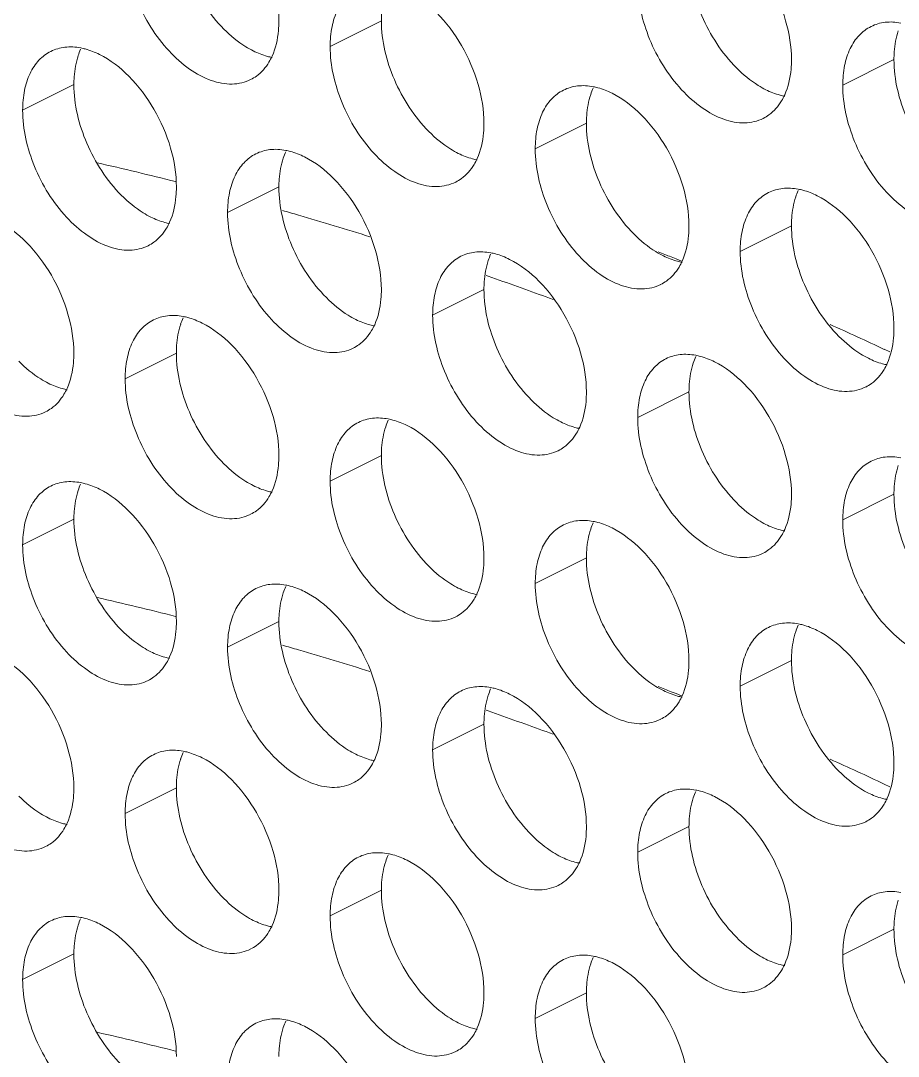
# Model space of a CAD drawing. Header units: millimetres. Extents: x 0 to 2524, y 0 to 1785.
# Drawn here: x 1859.44 to 1869.12, y 850.55 to 861.98 of the extents above; entities that cross this region are included whole.
import ezdxf

# ---------------------------------------------------------------- set-up
doc = ezdxf.new("R2010")
doc.units = ezdxf.units.MM
doc.header["$LTSCALE"] = 0.1
doc.layers.add('标注', color=251, linetype='Continuous', lineweight=9)

msp = doc.modelspace()

# ---------------------------------------------------------------- linework, layer by layer
at = {"layer": '标注'}
for p, q in [((1863.419, 861.981), (1862.854, 861.698)), ((1869.076, 861.553), (1868.511, 861.27)), ((1860.025, 861.278), (1859.46, 860.995)), ((1865.682, 860.85), (1865.117, 860.567)), ((1862.288, 860.147), (1861.722, 859.864)), ((1867.945, 859.718), (1867.379, 859.435)), ((1866.618, 859.374), (1866.672, 859.353)), ((1866.672, 859.353), (1866.731, 859.329)), ((1864.599, 859.162), (1864.577, 859.169)), ((1864.678, 859.134), (1864.599, 859.162)), ((1864.551, 859.015), (1863.985, 858.732)), ((1861.157, 858.312), (1860.591, 858.029)), ((1868.969, 858.354), (1869.03, 858.325)), ((1866.814, 857.884), (1866.248, 857.601)), ((1863.419, 857.181), (1862.854, 856.898)), ((1869.076, 856.753), (1868.511, 856.47)), ((1860.025, 856.478), (1859.46, 856.195)), ((1865.682, 856.05), (1865.117, 855.767)), ((1862.288, 855.347), (1861.722, 855.064)), ((1867.945, 854.918), (1867.379, 854.635)), ((1866.618, 854.574), (1866.672, 854.553)), ((1866.672, 854.553), (1866.731, 854.529)), ((1864.599, 854.362), (1864.577, 854.369)), ((1864.678, 854.334), (1864.599, 854.362)), ((1864.551, 854.215), (1863.985, 853.932)), ((1861.157, 853.512), (1860.591, 853.229)), ((1868.969, 853.554), (1869.03, 853.525)), ((1866.814, 853.084), (1866.248, 852.801)), ((1863.419, 852.381), (1862.854, 852.098)), ((1869.076, 851.953), (1868.511, 851.67)), ((1860.025, 851.678), (1859.46, 851.395)), ((1865.682, 851.25), (1865.117, 850.967))]:
    msp.add_line(p, q, dxfattribs=at)
for centre, radius, start, end in [((1860.77, 861.367), 0.734, 155.8796, 161.7803), ((1861.774, 861.738), 0.453, 296.5256, 305.9034), ((1866.427, 860.939), 0.734, 155.8796, 161.7803), ((1867.431, 861.309), 0.453, 296.5256, 305.9034), ((1863.033, 860.236), 0.734, 155.8796, 161.7803), ((1851.95, 823.856), 37.495, 75.7992, 77.1627), ((1864.037, 860.606), 0.453, 296.5256, 305.9034), ((1868.689, 859.807), 0.734, 155.8796, 161.7803), ((1851.393, 821.77), 39.654, 73.727, 73.9941), ((1851.179, 821.044), 40.411, 72.5573, 73.7232), ((1860.642, 859.903), 0.453, 296.5256, 305.9034), ((1865.295, 859.104), 0.734, 155.8796, 161.7803), ((1850.978, 820.236), 42.147, 68.2177, 68.4277), ((1850.332, 818.491), 43.1, 70.0992, 70.5572), ((1866.299, 859.475), 0.453, 296.5256, 305.9034), ((1850.171, 818.048), 43.572, 69.6619, 70.0992), ((1861.901, 858.401), 0.734, 155.8796, 161.7803), ((1849.654, 817.147), 45.509, 64.8858, 65.7125), ((1862.905, 858.772), 0.453, 296.5256, 305.9034), ((1867.558, 857.973), 0.734, 155.8796, 161.7803), ((1868.562, 858.343), 0.453, 296.5256, 305.9034), ((1859.511, 858.069), 0.453, 296.5256, 305.9034), ((1864.164, 857.27), 0.734, 155.8796, 161.7803), ((1865.168, 857.64), 0.453, 296.5256, 305.9034), ((1860.77, 856.567), 0.734, 155.8796, 161.7803), ((1861.774, 856.938), 0.453, 296.5256, 305.9034), ((1866.427, 856.139), 0.734, 155.8796, 161.7803), ((1867.431, 856.509), 0.453, 296.5256, 305.9034), ((1863.033, 855.436), 0.734, 155.8796, 161.7803), ((1851.95, 819.056), 37.495, 75.7992, 77.1627), ((1864.037, 855.806), 0.453, 296.5256, 305.9034), ((1868.689, 855.007), 0.734, 155.8796, 161.7803), ((1851.393, 816.97), 39.654, 73.727, 73.9941), ((1851.179, 816.244), 40.411, 72.5573, 73.7232), ((1860.642, 855.103), 0.453, 296.5256, 305.9034), ((1865.295, 854.304), 0.734, 155.8796, 161.7803), ((1850.978, 815.436), 42.147, 68.2177, 68.4277), ((1850.332, 813.691), 43.1, 70.0992, 70.5572), ((1866.299, 854.675), 0.453, 296.5256, 305.9034), ((1850.171, 813.248), 43.572, 69.6619, 70.0992), ((1861.901, 853.601), 0.734, 155.8796, 161.7803), ((1849.654, 812.347), 45.509, 64.8858, 65.7125), ((1862.905, 853.972), 0.453, 296.5256, 305.9034), ((1867.558, 853.173), 0.734, 155.8796, 161.7803), ((1868.562, 853.543), 0.453, 296.5256, 305.9034), ((1859.511, 853.269), 0.453, 296.5256, 305.9034), ((1864.164, 852.47), 0.734, 155.8796, 161.7803), ((1865.168, 852.84), 0.453, 296.5256, 305.9034), ((1860.77, 851.767), 0.734, 155.8796, 161.7803), ((1861.774, 852.138), 0.453, 296.5256, 305.9034), ((1866.427, 851.339), 0.734, 155.8796, 161.7803), ((1867.431, 851.709), 0.453, 296.5256, 305.9034), ((1863.033, 850.636), 0.734, 155.8796, 161.7803), ((1851.95, 814.256), 37.495, 75.7992, 77.1627), ((1864.037, 851.006), 0.453, 296.5256, 305.9034)]:
    msp.add_arc(centre, radius, start, end, dxfattribs=at)
for points, knots in [([(1861.44, 863.444), (1861.56, 863.384), (1861.791, 863.204), (1862.057, 862.846), (1862.238, 862.427), (1862.288, 862.126), (1862.288, 861.981)], [0, 0, 0, 0, 0.229676, 0.488215, 0.753207, 1, 1, 1, 1]), ([(1861.681, 861.89), (1861.519, 862.053), (1861.268, 862.44), (1861.157, 862.891), (1861.157, 863.112)], [0, 0, 0, 0, 0.508684, 1, 1, 1, 1]), ([(1867.096, 863.016), (1867.217, 862.956), (1867.448, 862.775), (1867.714, 862.417), (1867.895, 861.999), (1867.945, 861.697), (1867.945, 861.553)], [0, 0, 0, 0, 0.229676, 0.488215, 0.753207, 1, 1, 1, 1]), ([(1861.976, 861.332), (1861.914, 861.301), (1861.764, 861.267), (1861.526, 861.315), (1861.287, 861.445), (1860.98, 861.723), (1860.694, 862.185), (1860.591, 862.618), (1860.591, 862.829)], [0, 0, 0, 0, 0.090718, 0.191742, 0.308104, 0.439279, 0.725532, 1, 1, 1, 1]), ([(1867.337, 861.462), (1867.176, 861.625), (1866.925, 862.012), (1866.814, 862.462), (1866.814, 862.684)], [0, 0, 0, 0, 0.508684, 1, 1, 1, 1]), ([(1867.633, 860.904), (1867.57, 860.872), (1867.421, 860.838), (1867.183, 860.886), (1866.944, 861.017), (1866.637, 861.294), (1866.351, 861.757), (1866.248, 862.189), (1866.248, 862.401)], [0, 0, 0, 0, 0.090718, 0.191742, 0.308104, 0.439279, 0.725532, 1, 1, 1, 1]), ([(1862.854, 861.698), (1862.854, 861.771), (1862.866, 861.91), (1862.925, 862.1), (1863.024, 862.252), (1863.117, 862.323), (1863.166, 862.347)], [0, 0, 0, 0, 0.289235, 0.54966, 0.782932, 1, 1, 1, 1]), ([(1863.419, 861.981), (1863.419, 862.009), (1863.423, 862.117), (1863.442, 862.224), (1863.467, 862.299)], [0, 0, 0, 0, 0.264225, 1, 1, 1, 1]), ([(1863.702, 862.313), (1863.823, 862.253), (1864.054, 862.072), (1864.32, 861.714), (1864.501, 861.296), (1864.551, 860.995), (1864.551, 860.85)], [0, 0, 0, 0, 0.229676, 0.488215, 0.753207, 1, 1, 1, 1]), ([(1862.288, 861.981), (1862.288, 861.945), (1862.282, 861.813), (1862.253, 861.68), (1862.214, 861.592)], [0, 0, 0, 0, 0.268874, 1, 1, 1, 1]), ([(1863.943, 860.759), (1863.782, 860.922), (1863.531, 861.309), (1863.419, 861.759), (1863.419, 861.981)], [0, 0, 0, 0, 0.508684, 1, 1, 1, 1]), ([(1868.511, 861.27), (1868.511, 861.343), (1868.523, 861.481), (1868.582, 861.672), (1868.681, 861.824), (1868.774, 861.894), (1868.823, 861.919)], [0, 0, 0, 0, 0.289235, 0.54966, 0.782932, 1, 1, 1, 1]), ([(1868.823, 861.919), (1868.871, 861.943), (1868.981, 861.975), (1869.095, 861.968), (1869.151, 861.957)], [0, 0, 0, 0, 0.482538, 1, 1, 1, 1]), ([(1862.005, 861.649), (1861.977, 861.663), (1861.859, 861.73), (1861.753, 861.817), (1861.681, 861.89)], [0, 0, 0, 0, 0.235002, 1, 1, 1, 1]), ([(1869.076, 861.553), (1869.076, 861.581), (1869.08, 861.688), (1869.099, 861.796), (1869.124, 861.871)], [0, 0, 0, 0, 0.264225, 1, 1, 1, 1]), ([(1859.772, 861.644), (1859.82, 861.668), (1859.93, 861.7), (1860.044, 861.693), (1860.101, 861.682)], [0, 0, 0, 0, 0.482538, 1, 1, 1, 1]), ([(1864.239, 860.201), (1864.176, 860.169), (1864.026, 860.135), (1863.789, 860.183), (1863.55, 860.314), (1863.242, 860.591), (1862.956, 861.054), (1862.854, 861.486), (1862.854, 861.698)], [0, 0, 0, 0, 0.090718, 0.191742, 0.308104, 0.439279, 0.725532, 1, 1, 1, 1]), ([(1859.46, 860.995), (1859.46, 861.068), (1859.472, 861.207), (1859.531, 861.397), (1859.63, 861.549), (1859.723, 861.62), (1859.772, 861.644)], [0, 0, 0, 0, 0.289235, 0.54966, 0.782932, 1, 1, 1, 1]), ([(1860.025, 861.278), (1860.025, 861.306), (1860.029, 861.414), (1860.048, 861.521), (1860.073, 861.596)], [0, 0, 0, 0, 0.264225, 1, 1, 1, 1]), ([(1860.101, 861.682), (1860.118, 861.679), (1860.189, 861.662), (1860.258, 861.635), (1860.308, 861.61)], [0, 0, 0, 0, 0.238696, 1, 1, 1, 1]), ([(1860.308, 861.61), (1860.429, 861.55), (1860.659, 861.369), (1860.926, 861.011), (1861.107, 860.593), (1861.157, 860.292), (1861.157, 860.147)], [0, 0, 0, 0, 0.229676, 0.488215, 0.753207, 1, 1, 1, 1]), ([(1862.213, 861.577), (1862.196, 861.58), (1862.124, 861.597), (1862.055, 861.624), (1862.005, 861.649)], [0, 0, 0, 0, 0.238696, 1, 1, 1, 1]), ([(1862.214, 861.592), (1862.203, 861.569), (1862.16, 861.485), (1862.096, 861.411), (1862.04, 861.37)], [0, 0, 0, 0, 0.265525, 1, 1, 1, 1]), ([(1867.662, 861.22), (1867.634, 861.235), (1867.516, 861.301), (1867.41, 861.388), (1867.337, 861.462)], [0, 0, 0, 0, 0.235002, 1, 1, 1, 1]), ([(1867.945, 861.553), (1867.945, 861.517), (1867.939, 861.385), (1867.91, 861.252), (1867.87, 861.164)], [0, 0, 0, 0, 0.268874, 1, 1, 1, 1]), ([(1869.6, 860.33), (1869.439, 860.493), (1869.188, 860.88), (1869.076, 861.331), (1869.076, 861.553)], [0, 0, 0, 0, 0.508684, 1, 1, 1, 1]), ([(1860.549, 860.056), (1860.388, 860.219), (1860.137, 860.606), (1860.025, 861.056), (1860.025, 861.278)], [0, 0, 0, 0, 0.508684, 1, 1, 1, 1]), ([(1865.428, 861.216), (1865.477, 861.24), (1865.587, 861.272), (1865.701, 861.265), (1865.757, 861.254)], [0, 0, 0, 0, 0.482538, 1, 1, 1, 1]), ([(1865.757, 861.254), (1865.775, 861.251), (1865.846, 861.234), (1865.915, 861.207), (1865.965, 861.182)], [0, 0, 0, 0, 0.238696, 1, 1, 1, 1]), ([(1869.896, 859.772), (1869.833, 859.741), (1869.683, 859.707), (1869.445, 859.755), (1869.207, 859.885), (1868.899, 860.163), (1868.613, 860.626), (1868.511, 861.058), (1868.511, 861.27)], [0, 0, 0, 0, 0.090718, 0.191742, 0.308104, 0.439279, 0.725532, 1, 1, 1, 1]), ([(1865.117, 860.567), (1865.117, 860.64), (1865.129, 860.779), (1865.188, 860.969), (1865.287, 861.121), (1865.38, 861.191), (1865.428, 861.216)], [0, 0, 0, 0, 0.289235, 0.54966, 0.782932, 1, 1, 1, 1]), ([(1865.682, 860.85), (1865.682, 860.878), (1865.686, 860.985), (1865.705, 861.093), (1865.73, 861.168)], [0, 0, 0, 0, 0.264225, 1, 1, 1, 1]), ([(1865.965, 861.182), (1866.086, 861.121), (1866.316, 860.941), (1866.582, 860.583), (1866.764, 860.164), (1866.814, 859.863), (1866.814, 859.718)], [0, 0, 0, 0, 0.229676, 0.488215, 0.753207, 1, 1, 1, 1]), ([(1867.87, 861.148), (1867.853, 861.152), (1867.781, 861.168), (1867.712, 861.195), (1867.662, 861.22)], [0, 0, 0, 0, 0.238696, 1, 1, 1, 1]), ([(1867.87, 861.164), (1867.86, 861.141), (1867.817, 861.057), (1867.753, 860.983), (1867.696, 860.942)], [0, 0, 0, 0, 0.265525, 1, 1, 1, 1]), ([(1860.845, 859.498), (1860.782, 859.466), (1860.632, 859.432), (1860.395, 859.48), (1860.156, 859.611), (1859.848, 859.888), (1859.562, 860.351), (1859.46, 860.784), (1859.46, 860.995)], [0, 0, 0, 0, 0.090718, 0.191742, 0.308104, 0.439279, 0.725532, 1, 1, 1, 1]), ([(1864.551, 860.85), (1864.551, 860.814), (1864.545, 860.682), (1864.516, 860.549), (1864.476, 860.461)], [0, 0, 0, 0, 0.268874, 1, 1, 1, 1]), ([(1866.206, 859.628), (1866.044, 859.79), (1865.793, 860.177), (1865.682, 860.628), (1865.682, 860.85)], [0, 0, 0, 0, 0.508684, 1, 1, 1, 1]), ([(1864.268, 860.517), (1864.24, 860.532), (1864.122, 860.598), (1864.016, 860.686), (1863.943, 860.759)], [0, 0, 0, 0, 0.235002, 1, 1, 1, 1]), ([(1862.034, 860.513), (1862.083, 860.537), (1862.193, 860.569), (1862.306, 860.562), (1862.363, 860.551)], [0, 0, 0, 0, 0.482538, 1, 1, 1, 1]), ([(1862.363, 860.551), (1862.38, 860.548), (1862.452, 860.531), (1862.521, 860.504), (1862.571, 860.479)], [0, 0, 0, 0, 0.238696, 1, 1, 1, 1]), ([(1866.502, 859.069), (1866.439, 859.038), (1866.289, 859.004), (1866.051, 859.052), (1865.813, 859.182), (1865.505, 859.46), (1865.219, 859.923), (1865.117, 860.355), (1865.117, 860.567)], [0, 0, 0, 0, 0.090718, 0.191742, 0.308104, 0.439279, 0.725532, 1, 1, 1, 1]), ([(1861.722, 859.864), (1861.722, 859.937), (1861.734, 860.076), (1861.793, 860.266), (1861.893, 860.418), (1861.985, 860.488), (1862.034, 860.513)], [0, 0, 0, 0, 0.289235, 0.54966, 0.782932, 1, 1, 1, 1]), ([(1862.288, 860.147), (1862.288, 860.175), (1862.292, 860.283), (1862.311, 860.39), (1862.335, 860.465)], [0, 0, 0, 0, 0.264225, 1, 1, 1, 1]), ([(1862.571, 860.479), (1862.692, 860.418), (1862.922, 860.238), (1863.188, 859.88), (1863.369, 859.461), (1863.419, 859.16), (1863.419, 859.015)], [0, 0, 0, 0, 0.229676, 0.488215, 0.753207, 1, 1, 1, 1]), ([(1864.476, 860.445), (1864.459, 860.449), (1864.387, 860.465), (1864.318, 860.492), (1864.268, 860.517)], [0, 0, 0, 0, 0.238696, 1, 1, 1, 1]), ([(1864.476, 860.461), (1864.466, 860.438), (1864.423, 860.354), (1864.359, 860.28), (1864.302, 860.239)], [0, 0, 0, 0, 0.265525, 1, 1, 1, 1]), ([(1861.157, 860.147), (1861.157, 860.111), (1861.151, 859.979), (1861.122, 859.846), (1861.082, 859.758)], [0, 0, 0, 0, 0.268874, 1, 1, 1, 1]), ([(1862.812, 858.925), (1862.65, 859.087), (1862.399, 859.475), (1862.288, 859.925), (1862.288, 860.147)], [0, 0, 0, 0, 0.508684, 1, 1, 1, 1]), ([(1867.691, 860.084), (1867.74, 860.108), (1867.85, 860.14), (1867.963, 860.133), (1868.02, 860.123)], [0, 0, 0, 0, 0.482538, 1, 1, 1, 1]), ([(1868.02, 860.123), (1868.037, 860.119), (1868.109, 860.103), (1868.178, 860.075), (1868.228, 860.05)], [0, 0, 0, 0, 0.238696, 1, 1, 1, 1]), ([(1860.874, 859.815), (1860.845, 859.829), (1860.728, 859.895), (1860.622, 859.983), (1860.549, 860.056)], [0, 0, 0, 0, 0.235002, 1, 1, 1, 1]), ([(1867.379, 859.435), (1867.379, 859.508), (1867.391, 859.647), (1867.45, 859.837), (1867.55, 859.99), (1867.642, 860.06), (1867.691, 860.084)], [0, 0, 0, 0, 0.289235, 0.54966, 0.782932, 1, 1, 1, 1]), ([(1867.945, 859.718), (1867.945, 859.747), (1867.949, 859.854), (1867.967, 859.961), (1867.992, 860.037)], [0, 0, 0, 0, 0.264225, 1, 1, 1, 1]), ([(1868.228, 860.05), (1868.348, 859.99), (1868.579, 859.81), (1868.845, 859.452), (1869.026, 859.033), (1869.076, 858.732), (1869.076, 858.587)], [0, 0, 0, 0, 0.229676, 0.488215, 0.753207, 1, 1, 1, 1]), ([(1863.108, 858.366), (1863.045, 858.335), (1862.895, 858.301), (1862.657, 858.349), (1862.419, 858.479), (1862.111, 858.757), (1861.825, 859.22), (1861.722, 859.652), (1861.722, 859.864)], [0, 0, 0, 0, 0.090718, 0.191742, 0.308104, 0.439279, 0.725532, 1, 1, 1, 1]), ([(1859.177, 859.776), (1859.298, 859.715), (1859.528, 859.535), (1859.794, 859.177), (1859.975, 858.758), (1860.025, 858.457), (1860.025, 858.312)], [0, 0, 0, 0, 0.229676, 0.488215, 0.753207, 1, 1, 1, 1]), ([(1861.082, 859.742), (1861.064, 859.746), (1860.993, 859.762), (1860.924, 859.79), (1860.874, 859.815)], [0, 0, 0, 0, 0.238696, 1, 1, 1, 1]), ([(1861.082, 859.758), (1861.072, 859.735), (1861.029, 859.651), (1860.964, 859.577), (1860.908, 859.536)], [0, 0, 0, 0, 0.265525, 1, 1, 1, 1]), ([(1866.814, 859.718), (1866.814, 859.683), (1866.808, 859.55), (1866.779, 859.418), (1866.739, 859.329)], [0, 0, 0, 0, 0.268874, 1, 1, 1, 1]), ([(1868.469, 858.496), (1868.307, 858.659), (1868.056, 859.046), (1867.945, 859.497), (1867.945, 859.718)], [0, 0, 0, 0, 0.508684, 1, 1, 1, 1]), ([(1866.531, 859.386), (1866.502, 859.4), (1866.384, 859.467), (1866.279, 859.554), (1866.206, 859.628)], [0, 0, 0, 0, 0.235002, 1, 1, 1, 1]), ([(1864.297, 859.381), (1864.345, 859.406), (1864.455, 859.437), (1864.569, 859.43), (1864.626, 859.42)], [0, 0, 0, 0, 0.482538, 1, 1, 1, 1]), ([(1864.626, 859.42), (1864.643, 859.416), (1864.715, 859.4), (1864.784, 859.372), (1864.834, 859.347)], [0, 0, 0, 0, 0.238696, 1, 1, 1, 1]), ([(1868.764, 857.938), (1868.702, 857.907), (1868.552, 857.873), (1868.314, 857.92), (1868.076, 858.051), (1867.768, 858.329), (1867.482, 858.791), (1867.379, 859.224), (1867.379, 859.435)], [0, 0, 0, 0, 0.090718, 0.191742, 0.308104, 0.439279, 0.725532, 1, 1, 1, 1]), ([(1863.985, 858.732), (1863.985, 858.805), (1863.997, 858.944), (1864.056, 859.134), (1864.156, 859.287), (1864.248, 859.357), (1864.297, 859.381)], [0, 0, 0, 0, 0.289235, 0.54966, 0.782932, 1, 1, 1, 1]), ([(1864.551, 859.015), (1864.551, 859.044), (1864.555, 859.151), (1864.573, 859.259), (1864.598, 859.334)], [0, 0, 0, 0, 0.264225, 1, 1, 1, 1]), ([(1864.834, 859.347), (1864.954, 859.287), (1865.185, 859.107), (1865.451, 858.749), (1865.632, 858.33), (1865.682, 858.029), (1865.682, 857.884)], [0, 0, 0, 0, 0.229676, 0.488215, 0.753207, 1, 1, 1, 1]), ([(1866.738, 859.314), (1866.721, 859.317), (1866.65, 859.334), (1866.581, 859.361), (1866.531, 859.386)], [0, 0, 0, 0, 0.238696, 1, 1, 1, 1]), ([(1866.739, 859.329), (1866.729, 859.306), (1866.685, 859.222), (1866.621, 859.148), (1866.565, 859.108)], [0, 0, 0, 0, 0.265525, 1, 1, 1, 1]), ([(1859.713, 857.663), (1859.651, 857.632), (1859.501, 857.598), (1859.263, 857.646), (1859.025, 857.777), (1858.717, 858.054), (1858.431, 858.517), (1858.328, 858.949), (1858.328, 859.161)], [0, 0, 0, 0, 0.090718, 0.191742, 0.308104, 0.439279, 0.725532, 1, 1, 1, 1]), ([(1863.419, 859.015), (1863.419, 858.98), (1863.414, 858.847), (1863.385, 858.715), (1863.345, 858.626)], [0, 0, 0, 0, 0.268874, 1, 1, 1, 1]), ([(1865.075, 857.793), (1864.913, 857.956), (1864.662, 858.343), (1864.551, 858.794), (1864.551, 859.015)], [0, 0, 0, 0, 0.508684, 1, 1, 1, 1]), ([(1863.137, 858.683), (1863.108, 858.697), (1862.99, 858.764), (1862.885, 858.851), (1862.812, 858.925)], [0, 0, 0, 0, 0.235002, 1, 1, 1, 1]), ([(1860.903, 858.678), (1860.951, 858.703), (1861.061, 858.734), (1861.175, 858.728), (1861.232, 858.717)], [0, 0, 0, 0, 0.482538, 1, 1, 1, 1]), ([(1865.37, 857.235), (1865.308, 857.204), (1865.158, 857.17), (1864.92, 857.217), (1864.682, 857.348), (1864.374, 857.626), (1864.088, 858.088), (1863.985, 858.521), (1863.985, 858.732)], [0, 0, 0, 0, 0.090718, 0.191742, 0.308104, 0.439279, 0.725532, 1, 1, 1, 1]), ([(1860.591, 858.029), (1860.591, 858.102), (1860.603, 858.241), (1860.662, 858.431), (1860.761, 858.584), (1860.854, 858.654), (1860.903, 858.678)], [0, 0, 0, 0, 0.289235, 0.54966, 0.782932, 1, 1, 1, 1]), ([(1861.157, 858.312), (1861.157, 858.341), (1861.16, 858.448), (1861.179, 858.556), (1861.204, 858.631)], [0, 0, 0, 0, 0.264225, 1, 1, 1, 1]), ([(1861.232, 858.717), (1861.249, 858.713), (1861.321, 858.697), (1861.39, 858.669), (1861.44, 858.644)], [0, 0, 0, 0, 0.238696, 1, 1, 1, 1]), ([(1861.44, 858.644), (1861.56, 858.584), (1861.791, 858.404), (1862.057, 858.046), (1862.238, 857.627), (1862.288, 857.326), (1862.288, 857.181)], [0, 0, 0, 0, 0.229676, 0.488215, 0.753207, 1, 1, 1, 1]), ([(1863.344, 858.611), (1863.327, 858.614), (1863.256, 858.631), (1863.187, 858.658), (1863.137, 858.683)], [0, 0, 0, 0, 0.238696, 1, 1, 1, 1]), ([(1863.345, 858.626), (1863.335, 858.604), (1863.291, 858.52), (1863.227, 858.445), (1863.171, 858.405)], [0, 0, 0, 0, 0.265525, 1, 1, 1, 1]), ([(1868.794, 858.255), (1868.765, 858.269), (1868.647, 858.335), (1868.542, 858.423), (1868.469, 858.496)], [0, 0, 0, 0, 0.235002, 1, 1, 1, 1]), ([(1869.076, 858.587), (1869.076, 858.551), (1869.071, 858.419), (1869.041, 858.286), (1869.002, 858.198)], [0, 0, 0, 0, 0.268874, 1, 1, 1, 1]), ([(1860.025, 858.312), (1860.025, 858.277), (1860.02, 858.144), (1859.99, 858.012), (1859.951, 857.923)], [0, 0, 0, 0, 0.268874, 1, 1, 1, 1]), ([(1861.681, 857.09), (1861.519, 857.253), (1861.268, 857.64), (1861.157, 858.091), (1861.157, 858.312)], [0, 0, 0, 0, 0.508684, 1, 1, 1, 1]), ([(1866.56, 858.25), (1866.608, 858.274), (1866.718, 858.306), (1866.832, 858.299), (1866.889, 858.288)], [0, 0, 0, 0, 0.482538, 1, 1, 1, 1]), ([(1866.889, 858.288), (1866.906, 858.285), (1866.978, 858.268), (1867.046, 858.241), (1867.096, 858.216)], [0, 0, 0, 0, 0.238696, 1, 1, 1, 1]), ([(1859.743, 857.98), (1859.714, 857.994), (1859.596, 858.061), (1859.491, 858.148), (1859.418, 858.222)], [0, 0, 0, 0, 0.235002, 1, 1, 1, 1]), ([(1866.248, 857.601), (1866.248, 857.674), (1866.26, 857.813), (1866.319, 858.003), (1866.418, 858.155), (1866.511, 858.226), (1866.56, 858.25)], [0, 0, 0, 0, 0.289235, 0.54966, 0.782932, 1, 1, 1, 1]), ([(1866.814, 857.884), (1866.814, 857.912), (1866.817, 858.02), (1866.836, 858.127), (1866.861, 858.202)], [0, 0, 0, 0, 0.264225, 1, 1, 1, 1]), ([(1867.096, 858.216), (1867.217, 858.156), (1867.448, 857.975), (1867.714, 857.617), (1867.895, 857.199), (1867.945, 856.897), (1867.945, 856.753)], [0, 0, 0, 0, 0.229676, 0.488215, 0.753207, 1, 1, 1, 1]), ([(1869.001, 858.183), (1868.984, 858.186), (1868.912, 858.202), (1868.844, 858.23), (1868.794, 858.255)], [0, 0, 0, 0, 0.238696, 1, 1, 1, 1]), ([(1869.002, 858.198), (1868.991, 858.175), (1868.948, 858.091), (1868.884, 858.017), (1868.828, 857.976)], [0, 0, 0, 0, 0.265525, 1, 1, 1, 1]), ([(1859.95, 857.908), (1859.933, 857.911), (1859.861, 857.928), (1859.793, 857.955), (1859.743, 857.98)], [0, 0, 0, 0, 0.238696, 1, 1, 1, 1]), ([(1859.951, 857.923), (1859.94, 857.901), (1859.897, 857.817), (1859.833, 857.742), (1859.777, 857.702)], [0, 0, 0, 0, 0.265525, 1, 1, 1, 1]), ([(1861.976, 856.532), (1861.914, 856.501), (1861.764, 856.467), (1861.526, 856.515), (1861.287, 856.645), (1860.98, 856.923), (1860.694, 857.385), (1860.591, 857.818), (1860.591, 858.029)], [0, 0, 0, 0, 0.090718, 0.191742, 0.308104, 0.439279, 0.725532, 1, 1, 1, 1]), ([(1865.682, 857.884), (1865.682, 857.848), (1865.677, 857.716), (1865.647, 857.583), (1865.608, 857.495)], [0, 0, 0, 0, 0.268874, 1, 1, 1, 1]), ([(1867.337, 856.662), (1867.176, 856.825), (1866.925, 857.212), (1866.814, 857.662), (1866.814, 857.884)], [0, 0, 0, 0, 0.508684, 1, 1, 1, 1]), ([(1865.399, 857.552), (1865.371, 857.566), (1865.253, 857.632), (1865.148, 857.72), (1865.075, 857.793)], [0, 0, 0, 0, 0.235002, 1, 1, 1, 1]), ([(1863.166, 857.547), (1863.214, 857.571), (1863.324, 857.603), (1863.438, 857.596), (1863.495, 857.585)], [0, 0, 0, 0, 0.482538, 1, 1, 1, 1]), ([(1863.495, 857.585), (1863.512, 857.582), (1863.583, 857.565), (1863.652, 857.538), (1863.702, 857.513)], [0, 0, 0, 0, 0.238696, 1, 1, 1, 1]), ([(1867.633, 856.104), (1867.57, 856.072), (1867.421, 856.038), (1867.183, 856.086), (1866.944, 856.217), (1866.637, 856.494), (1866.351, 856.957), (1866.248, 857.389), (1866.248, 857.601)], [0, 0, 0, 0, 0.090718, 0.191742, 0.308104, 0.439279, 0.725532, 1, 1, 1, 1]), ([(1862.854, 856.898), (1862.854, 856.971), (1862.866, 857.11), (1862.925, 857.3), (1863.024, 857.452), (1863.117, 857.523), (1863.166, 857.547)], [0, 0, 0, 0, 0.289235, 0.54966, 0.782932, 1, 1, 1, 1]), ([(1863.419, 857.181), (1863.419, 857.209), (1863.423, 857.317), (1863.442, 857.424), (1863.467, 857.499)], [0, 0, 0, 0, 0.264225, 1, 1, 1, 1]), ([(1863.702, 857.513), (1863.823, 857.453), (1864.054, 857.272), (1864.32, 856.914), (1864.501, 856.496), (1864.551, 856.195), (1864.551, 856.05)], [0, 0, 0, 0, 0.229676, 0.488215, 0.753207, 1, 1, 1, 1]), ([(1865.607, 857.48), (1865.59, 857.483), (1865.518, 857.5), (1865.449, 857.527), (1865.399, 857.552)], [0, 0, 0, 0, 0.238696, 1, 1, 1, 1]), ([(1865.608, 857.495), (1865.597, 857.472), (1865.554, 857.388), (1865.49, 857.314), (1865.434, 857.273)], [0, 0, 0, 0, 0.265525, 1, 1, 1, 1]), ([(1862.288, 857.181), (1862.288, 857.145), (1862.282, 857.013), (1862.253, 856.88), (1862.214, 856.792)], [0, 0, 0, 0, 0.268874, 1, 1, 1, 1]), ([(1863.943, 855.959), (1863.782, 856.122), (1863.531, 856.509), (1863.419, 856.959), (1863.419, 857.181)], [0, 0, 0, 0, 0.508684, 1, 1, 1, 1]), ([(1868.511, 856.47), (1868.511, 856.543), (1868.523, 856.681), (1868.582, 856.872), (1868.681, 857.024), (1868.774, 857.094), (1868.823, 857.119)], [0, 0, 0, 0, 0.289235, 0.54966, 0.782932, 1, 1, 1, 1]), ([(1868.823, 857.119), (1868.871, 857.143), (1868.981, 857.175), (1869.095, 857.168), (1869.151, 857.157)], [0, 0, 0, 0, 0.482538, 1, 1, 1, 1]), ([(1862.005, 856.849), (1861.977, 856.863), (1861.859, 856.93), (1861.753, 857.017), (1861.681, 857.09)], [0, 0, 0, 0, 0.235002, 1, 1, 1, 1]), ([(1869.076, 856.753), (1869.076, 856.781), (1869.08, 856.888), (1869.099, 856.996), (1869.124, 857.071)], [0, 0, 0, 0, 0.264225, 1, 1, 1, 1]), ([(1859.772, 856.844), (1859.82, 856.868), (1859.93, 856.9), (1860.044, 856.893), (1860.101, 856.882)], [0, 0, 0, 0, 0.482538, 1, 1, 1, 1]), ([(1864.239, 855.401), (1864.176, 855.369), (1864.026, 855.335), (1863.789, 855.383), (1863.55, 855.514), (1863.242, 855.791), (1862.956, 856.254), (1862.854, 856.686), (1862.854, 856.898)], [0, 0, 0, 0, 0.090718, 0.191742, 0.308104, 0.439279, 0.725532, 1, 1, 1, 1]), ([(1859.46, 856.195), (1859.46, 856.268), (1859.472, 856.407), (1859.531, 856.597), (1859.63, 856.749), (1859.723, 856.82), (1859.772, 856.844)], [0, 0, 0, 0, 0.289235, 0.54966, 0.782932, 1, 1, 1, 1]), ([(1860.025, 856.478), (1860.025, 856.506), (1860.029, 856.614), (1860.048, 856.721), (1860.073, 856.796)], [0, 0, 0, 0, 0.264225, 1, 1, 1, 1]), ([(1860.101, 856.882), (1860.118, 856.879), (1860.189, 856.862), (1860.258, 856.835), (1860.308, 856.81)], [0, 0, 0, 0, 0.238696, 1, 1, 1, 1]), ([(1860.308, 856.81), (1860.429, 856.75), (1860.659, 856.569), (1860.926, 856.211), (1861.107, 855.793), (1861.157, 855.492), (1861.157, 855.347)], [0, 0, 0, 0, 0.229676, 0.488215, 0.753207, 1, 1, 1, 1]), ([(1862.213, 856.777), (1862.196, 856.78), (1862.124, 856.797), (1862.055, 856.824), (1862.005, 856.849)], [0, 0, 0, 0, 0.238696, 1, 1, 1, 1]), ([(1862.214, 856.792), (1862.203, 856.769), (1862.16, 856.685), (1862.096, 856.611), (1862.04, 856.57)], [0, 0, 0, 0, 0.265525, 1, 1, 1, 1]), ([(1867.662, 856.42), (1867.634, 856.435), (1867.516, 856.501), (1867.41, 856.588), (1867.337, 856.662)], [0, 0, 0, 0, 0.235002, 1, 1, 1, 1]), ([(1867.945, 856.753), (1867.945, 856.717), (1867.939, 856.585), (1867.91, 856.452), (1867.87, 856.364)], [0, 0, 0, 0, 0.268874, 1, 1, 1, 1]), ([(1869.6, 855.53), (1869.439, 855.693), (1869.188, 856.08), (1869.076, 856.531), (1869.076, 856.753)], [0, 0, 0, 0, 0.508684, 1, 1, 1, 1]), ([(1860.549, 855.256), (1860.388, 855.419), (1860.137, 855.806), (1860.025, 856.256), (1860.025, 856.478)], [0, 0, 0, 0, 0.508684, 1, 1, 1, 1]), ([(1865.428, 856.416), (1865.477, 856.44), (1865.587, 856.472), (1865.701, 856.465), (1865.757, 856.454)], [0, 0, 0, 0, 0.482538, 1, 1, 1, 1]), ([(1865.757, 856.454), (1865.775, 856.451), (1865.846, 856.434), (1865.915, 856.407), (1865.965, 856.382)], [0, 0, 0, 0, 0.238696, 1, 1, 1, 1]), ([(1869.896, 854.972), (1869.833, 854.941), (1869.683, 854.907), (1869.445, 854.955), (1869.207, 855.085), (1868.899, 855.363), (1868.613, 855.826), (1868.511, 856.258), (1868.511, 856.47)], [0, 0, 0, 0, 0.090718, 0.191742, 0.308104, 0.439279, 0.725532, 1, 1, 1, 1]), ([(1865.117, 855.767), (1865.117, 855.84), (1865.129, 855.979), (1865.188, 856.169), (1865.287, 856.321), (1865.38, 856.391), (1865.428, 856.416)], [0, 0, 0, 0, 0.289235, 0.54966, 0.782932, 1, 1, 1, 1]), ([(1865.682, 856.05), (1865.682, 856.078), (1865.686, 856.185), (1865.705, 856.293), (1865.73, 856.368)], [0, 0, 0, 0, 0.264225, 1, 1, 1, 1]), ([(1865.965, 856.382), (1866.086, 856.321), (1866.316, 856.141), (1866.582, 855.783), (1866.764, 855.364), (1866.814, 855.063), (1866.814, 854.918)], [0, 0, 0, 0, 0.229676, 0.488215, 0.753207, 1, 1, 1, 1]), ([(1867.87, 856.348), (1867.853, 856.352), (1867.781, 856.368), (1867.712, 856.395), (1867.662, 856.42)], [0, 0, 0, 0, 0.238696, 1, 1, 1, 1]), ([(1867.87, 856.364), (1867.86, 856.341), (1867.817, 856.257), (1867.753, 856.183), (1867.696, 856.142)], [0, 0, 0, 0, 0.265525, 1, 1, 1, 1]), ([(1860.845, 854.698), (1860.782, 854.666), (1860.632, 854.632), (1860.395, 854.68), (1860.156, 854.811), (1859.848, 855.088), (1859.562, 855.551), (1859.46, 855.984), (1859.46, 856.195)], [0, 0, 0, 0, 0.090718, 0.191742, 0.308104, 0.439279, 0.725532, 1, 1, 1, 1]), ([(1864.551, 856.05), (1864.551, 856.014), (1864.545, 855.882), (1864.516, 855.749), (1864.476, 855.661)], [0, 0, 0, 0, 0.268874, 1, 1, 1, 1]), ([(1866.206, 854.828), (1866.044, 854.99), (1865.793, 855.377), (1865.682, 855.828), (1865.682, 856.05)], [0, 0, 0, 0, 0.508684, 1, 1, 1, 1]), ([(1864.268, 855.717), (1864.24, 855.732), (1864.122, 855.798), (1864.016, 855.886), (1863.943, 855.959)], [0, 0, 0, 0, 0.235002, 1, 1, 1, 1]), ([(1862.034, 855.713), (1862.083, 855.737), (1862.193, 855.769), (1862.306, 855.762), (1862.363, 855.751)], [0, 0, 0, 0, 0.482538, 1, 1, 1, 1]), ([(1862.363, 855.751), (1862.38, 855.748), (1862.452, 855.731), (1862.521, 855.704), (1862.571, 855.679)], [0, 0, 0, 0, 0.238696, 1, 1, 1, 1]), ([(1866.502, 854.269), (1866.439, 854.238), (1866.289, 854.204), (1866.051, 854.252), (1865.813, 854.382), (1865.505, 854.66), (1865.219, 855.123), (1865.117, 855.555), (1865.117, 855.767)], [0, 0, 0, 0, 0.090718, 0.191742, 0.308104, 0.439279, 0.725532, 1, 1, 1, 1]), ([(1861.722, 855.064), (1861.722, 855.137), (1861.734, 855.276), (1861.793, 855.466), (1861.893, 855.618), (1861.985, 855.688), (1862.034, 855.713)], [0, 0, 0, 0, 0.289235, 0.54966, 0.782932, 1, 1, 1, 1]), ([(1862.288, 855.347), (1862.288, 855.375), (1862.292, 855.483), (1862.311, 855.59), (1862.335, 855.665)], [0, 0, 0, 0, 0.264225, 1, 1, 1, 1]), ([(1862.571, 855.679), (1862.692, 855.618), (1862.922, 855.438), (1863.188, 855.08), (1863.369, 854.661), (1863.419, 854.36), (1863.419, 854.215)], [0, 0, 0, 0, 0.229676, 0.488215, 0.753207, 1, 1, 1, 1]), ([(1864.476, 855.645), (1864.459, 855.649), (1864.387, 855.665), (1864.318, 855.692), (1864.268, 855.717)], [0, 0, 0, 0, 0.238696, 1, 1, 1, 1]), ([(1864.476, 855.661), (1864.466, 855.638), (1864.423, 855.554), (1864.359, 855.48), (1864.302, 855.439)], [0, 0, 0, 0, 0.265525, 1, 1, 1, 1]), ([(1861.157, 855.347), (1861.157, 855.311), (1861.151, 855.179), (1861.122, 855.046), (1861.082, 854.958)], [0, 0, 0, 0, 0.268874, 1, 1, 1, 1]), ([(1862.812, 854.125), (1862.65, 854.287), (1862.399, 854.675), (1862.288, 855.125), (1862.288, 855.347)], [0, 0, 0, 0, 0.508684, 1, 1, 1, 1]), ([(1867.691, 855.284), (1867.74, 855.308), (1867.85, 855.34), (1867.963, 855.333), (1868.02, 855.323)], [0, 0, 0, 0, 0.482538, 1, 1, 1, 1]), ([(1868.02, 855.323), (1868.037, 855.319), (1868.109, 855.303), (1868.178, 855.275), (1868.228, 855.25)], [0, 0, 0, 0, 0.238696, 1, 1, 1, 1]), ([(1860.874, 855.015), (1860.845, 855.029), (1860.728, 855.095), (1860.622, 855.183), (1860.549, 855.256)], [0, 0, 0, 0, 0.235002, 1, 1, 1, 1]), ([(1867.379, 854.635), (1867.379, 854.708), (1867.391, 854.847), (1867.45, 855.037), (1867.55, 855.19), (1867.642, 855.26), (1867.691, 855.284)], [0, 0, 0, 0, 0.289235, 0.54966, 0.782932, 1, 1, 1, 1]), ([(1867.945, 854.918), (1867.945, 854.947), (1867.949, 855.054), (1867.967, 855.161), (1867.992, 855.237)], [0, 0, 0, 0, 0.264225, 1, 1, 1, 1]), ([(1868.228, 855.25), (1868.348, 855.19), (1868.579, 855.01), (1868.845, 854.652), (1869.026, 854.233), (1869.076, 853.932), (1869.076, 853.787)], [0, 0, 0, 0, 0.229676, 0.488215, 0.753207, 1, 1, 1, 1]), ([(1863.108, 853.566), (1863.045, 853.535), (1862.895, 853.501), (1862.657, 853.549), (1862.419, 853.679), (1862.111, 853.957), (1861.825, 854.42), (1861.722, 854.852), (1861.722, 855.064)], [0, 0, 0, 0, 0.090718, 0.191742, 0.308104, 0.439279, 0.725532, 1, 1, 1, 1]), ([(1859.177, 854.976), (1859.298, 854.915), (1859.528, 854.735), (1859.794, 854.377), (1859.975, 853.958), (1860.025, 853.657), (1860.025, 853.512)], [0, 0, 0, 0, 0.229676, 0.488215, 0.753207, 1, 1, 1, 1]), ([(1861.082, 854.942), (1861.064, 854.946), (1860.993, 854.962), (1860.924, 854.99), (1860.874, 855.015)], [0, 0, 0, 0, 0.238696, 1, 1, 1, 1]), ([(1861.082, 854.958), (1861.072, 854.935), (1861.029, 854.851), (1860.964, 854.777), (1860.908, 854.736)], [0, 0, 0, 0, 0.265525, 1, 1, 1, 1]), ([(1866.814, 854.918), (1866.814, 854.883), (1866.808, 854.75), (1866.779, 854.618), (1866.739, 854.529)], [0, 0, 0, 0, 0.268874, 1, 1, 1, 1]), ([(1868.469, 853.696), (1868.307, 853.859), (1868.056, 854.246), (1867.945, 854.697), (1867.945, 854.918)], [0, 0, 0, 0, 0.508684, 1, 1, 1, 1]), ([(1866.531, 854.586), (1866.502, 854.6), (1866.384, 854.667), (1866.279, 854.754), (1866.206, 854.828)], [0, 0, 0, 0, 0.235002, 1, 1, 1, 1]), ([(1864.297, 854.581), (1864.345, 854.606), (1864.455, 854.637), (1864.569, 854.63), (1864.626, 854.62)], [0, 0, 0, 0, 0.482538, 1, 1, 1, 1]), ([(1864.626, 854.62), (1864.643, 854.616), (1864.715, 854.6), (1864.784, 854.572), (1864.834, 854.547)], [0, 0, 0, 0, 0.238696, 1, 1, 1, 1]), ([(1868.764, 853.138), (1868.702, 853.107), (1868.552, 853.073), (1868.314, 853.12), (1868.076, 853.251), (1867.768, 853.529), (1867.482, 853.991), (1867.379, 854.424), (1867.379, 854.635)], [0, 0, 0, 0, 0.090718, 0.191742, 0.308104, 0.439279, 0.725532, 1, 1, 1, 1]), ([(1863.985, 853.932), (1863.985, 854.005), (1863.997, 854.144), (1864.056, 854.334), (1864.156, 854.487), (1864.248, 854.557), (1864.297, 854.581)], [0, 0, 0, 0, 0.289235, 0.54966, 0.782932, 1, 1, 1, 1]), ([(1864.551, 854.215), (1864.551, 854.244), (1864.555, 854.351), (1864.573, 854.459), (1864.598, 854.534)], [0, 0, 0, 0, 0.264225, 1, 1, 1, 1]), ([(1864.834, 854.547), (1864.954, 854.487), (1865.185, 854.307), (1865.451, 853.949), (1865.632, 853.53), (1865.682, 853.229), (1865.682, 853.084)], [0, 0, 0, 0, 0.229676, 0.488215, 0.753207, 1, 1, 1, 1]), ([(1866.738, 854.514), (1866.721, 854.517), (1866.65, 854.534), (1866.581, 854.561), (1866.531, 854.586)], [0, 0, 0, 0, 0.238696, 1, 1, 1, 1]), ([(1866.739, 854.529), (1866.729, 854.506), (1866.685, 854.422), (1866.621, 854.348), (1866.565, 854.308)], [0, 0, 0, 0, 0.265525, 1, 1, 1, 1]), ([(1859.713, 852.863), (1859.651, 852.832), (1859.501, 852.798), (1859.263, 852.846), (1859.025, 852.977), (1858.717, 853.254), (1858.431, 853.717), (1858.328, 854.149), (1858.328, 854.361)], [0, 0, 0, 0, 0.090718, 0.191742, 0.308104, 0.439279, 0.725532, 1, 1, 1, 1]), ([(1863.419, 854.215), (1863.419, 854.18), (1863.414, 854.047), (1863.385, 853.915), (1863.345, 853.826)], [0, 0, 0, 0, 0.268874, 1, 1, 1, 1]), ([(1865.075, 852.993), (1864.913, 853.156), (1864.662, 853.543), (1864.551, 853.994), (1864.551, 854.215)], [0, 0, 0, 0, 0.508684, 1, 1, 1, 1]), ([(1863.137, 853.883), (1863.108, 853.897), (1862.99, 853.964), (1862.885, 854.051), (1862.812, 854.125)], [0, 0, 0, 0, 0.235002, 1, 1, 1, 1]), ([(1860.903, 853.878), (1860.951, 853.903), (1861.061, 853.934), (1861.175, 853.928), (1861.232, 853.917)], [0, 0, 0, 0, 0.482538, 1, 1, 1, 1]), ([(1861.232, 853.917), (1861.249, 853.913), (1861.321, 853.897), (1861.39, 853.869), (1861.44, 853.844)], [0, 0, 0, 0, 0.238696, 1, 1, 1, 1]), ([(1865.37, 852.435), (1865.308, 852.404), (1865.158, 852.37), (1864.92, 852.417), (1864.682, 852.548), (1864.374, 852.826), (1864.088, 853.288), (1863.985, 853.721), (1863.985, 853.932)], [0, 0, 0, 0, 0.090718, 0.191742, 0.308104, 0.439279, 0.725532, 1, 1, 1, 1]), ([(1860.591, 853.229), (1860.591, 853.302), (1860.603, 853.441), (1860.662, 853.631), (1860.761, 853.784), (1860.854, 853.854), (1860.903, 853.878)], [0, 0, 0, 0, 0.289235, 0.54966, 0.782932, 1, 1, 1, 1]), ([(1861.157, 853.512), (1861.157, 853.541), (1861.16, 853.648), (1861.179, 853.756), (1861.204, 853.831)], [0, 0, 0, 0, 0.264225, 1, 1, 1, 1]), ([(1861.44, 853.844), (1861.56, 853.784), (1861.791, 853.604), (1862.057, 853.246), (1862.238, 852.827), (1862.288, 852.526), (1862.288, 852.381)], [0, 0, 0, 0, 0.229676, 0.488215, 0.753207, 1, 1, 1, 1]), ([(1863.344, 853.811), (1863.327, 853.814), (1863.256, 853.831), (1863.187, 853.858), (1863.137, 853.883)], [0, 0, 0, 0, 0.238696, 1, 1, 1, 1]), ([(1863.345, 853.826), (1863.335, 853.804), (1863.291, 853.72), (1863.227, 853.645), (1863.171, 853.605)], [0, 0, 0, 0, 0.265525, 1, 1, 1, 1]), ([(1868.794, 853.455), (1868.765, 853.469), (1868.647, 853.535), (1868.542, 853.623), (1868.469, 853.696)], [0, 0, 0, 0, 0.235002, 1, 1, 1, 1]), ([(1869.076, 853.787), (1869.076, 853.751), (1869.071, 853.619), (1869.041, 853.486), (1869.002, 853.398)], [0, 0, 0, 0, 0.268874, 1, 1, 1, 1]), ([(1860.025, 853.512), (1860.025, 853.477), (1860.02, 853.344), (1859.99, 853.212), (1859.951, 853.123)], [0, 0, 0, 0, 0.268874, 1, 1, 1, 1]), ([(1861.681, 852.29), (1861.519, 852.453), (1861.268, 852.84), (1861.157, 853.291), (1861.157, 853.512)], [0, 0, 0, 0, 0.508684, 1, 1, 1, 1]), ([(1866.56, 853.45), (1866.608, 853.474), (1866.718, 853.506), (1866.832, 853.499), (1866.889, 853.488)], [0, 0, 0, 0, 0.482538, 1, 1, 1, 1]), ([(1866.889, 853.488), (1866.906, 853.485), (1866.978, 853.468), (1867.046, 853.441), (1867.096, 853.416)], [0, 0, 0, 0, 0.238696, 1, 1, 1, 1]), ([(1859.743, 853.18), (1859.714, 853.194), (1859.596, 853.261), (1859.491, 853.348), (1859.418, 853.422)], [0, 0, 0, 0, 0.235002, 1, 1, 1, 1]), ([(1866.248, 852.801), (1866.248, 852.874), (1866.26, 853.013), (1866.319, 853.203), (1866.418, 853.355), (1866.511, 853.426), (1866.56, 853.45)], [0, 0, 0, 0, 0.289235, 0.54966, 0.782932, 1, 1, 1, 1]), ([(1866.814, 853.084), (1866.814, 853.112), (1866.817, 853.22), (1866.836, 853.327), (1866.861, 853.402)], [0, 0, 0, 0, 0.264225, 1, 1, 1, 1]), ([(1867.096, 853.416), (1867.217, 853.356), (1867.448, 853.175), (1867.714, 852.817), (1867.895, 852.399), (1867.945, 852.097), (1867.945, 851.953)], [0, 0, 0, 0, 0.229676, 0.488215, 0.753207, 1, 1, 1, 1]), ([(1869.001, 853.383), (1868.984, 853.386), (1868.912, 853.402), (1868.844, 853.43), (1868.794, 853.455)], [0, 0, 0, 0, 0.238696, 1, 1, 1, 1]), ([(1869.002, 853.398), (1868.991, 853.375), (1868.948, 853.291), (1868.884, 853.217), (1868.828, 853.176)], [0, 0, 0, 0, 0.265525, 1, 1, 1, 1]), ([(1861.976, 851.732), (1861.914, 851.701), (1861.764, 851.667), (1861.526, 851.715), (1861.287, 851.845), (1860.98, 852.123), (1860.694, 852.585), (1860.591, 853.018), (1860.591, 853.229)], [0, 0, 0, 0, 0.090718, 0.191742, 0.308104, 0.439279, 0.725532, 1, 1, 1, 1]), ([(1859.95, 853.108), (1859.933, 853.111), (1859.861, 853.128), (1859.793, 853.155), (1859.743, 853.18)], [0, 0, 0, 0, 0.238696, 1, 1, 1, 1]), ([(1859.951, 853.123), (1859.94, 853.101), (1859.897, 853.017), (1859.833, 852.942), (1859.777, 852.902)], [0, 0, 0, 0, 0.265525, 1, 1, 1, 1]), ([(1865.682, 853.084), (1865.682, 853.048), (1865.677, 852.916), (1865.647, 852.783), (1865.608, 852.695)], [0, 0, 0, 0, 0.268874, 1, 1, 1, 1]), ([(1867.337, 851.862), (1867.176, 852.025), (1866.925, 852.412), (1866.814, 852.862), (1866.814, 853.084)], [0, 0, 0, 0, 0.508684, 1, 1, 1, 1]), ([(1865.399, 852.752), (1865.371, 852.766), (1865.253, 852.832), (1865.148, 852.92), (1865.075, 852.993)], [0, 0, 0, 0, 0.235002, 1, 1, 1, 1]), ([(1863.166, 852.747), (1863.214, 852.771), (1863.324, 852.803), (1863.438, 852.796), (1863.495, 852.785)], [0, 0, 0, 0, 0.482538, 1, 1, 1, 1]), ([(1863.495, 852.785), (1863.512, 852.782), (1863.583, 852.765), (1863.652, 852.738), (1863.702, 852.713)], [0, 0, 0, 0, 0.238696, 1, 1, 1, 1]), ([(1867.633, 851.304), (1867.57, 851.272), (1867.421, 851.238), (1867.183, 851.286), (1866.944, 851.417), (1866.637, 851.694), (1866.351, 852.157), (1866.248, 852.589), (1866.248, 852.801)], [0, 0, 0, 0, 0.090718, 0.191742, 0.308104, 0.439279, 0.725532, 1, 1, 1, 1]), ([(1862.854, 852.098), (1862.854, 852.171), (1862.866, 852.31), (1862.925, 852.5), (1863.024, 852.652), (1863.117, 852.723), (1863.166, 852.747)], [0, 0, 0, 0, 0.289235, 0.54966, 0.782932, 1, 1, 1, 1]), ([(1863.419, 852.381), (1863.419, 852.409), (1863.423, 852.517), (1863.442, 852.624), (1863.467, 852.699)], [0, 0, 0, 0, 0.264225, 1, 1, 1, 1]), ([(1863.702, 852.713), (1863.823, 852.653), (1864.054, 852.472), (1864.32, 852.114), (1864.501, 851.696), (1864.551, 851.395), (1864.551, 851.25)], [0, 0, 0, 0, 0.229676, 0.488215, 0.753207, 1, 1, 1, 1]), ([(1865.607, 852.68), (1865.59, 852.683), (1865.518, 852.7), (1865.449, 852.727), (1865.399, 852.752)], [0, 0, 0, 0, 0.238696, 1, 1, 1, 1]), ([(1865.608, 852.695), (1865.597, 852.672), (1865.554, 852.588), (1865.49, 852.514), (1865.434, 852.473)], [0, 0, 0, 0, 0.265525, 1, 1, 1, 1]), ([(1862.288, 852.381), (1862.288, 852.345), (1862.282, 852.213), (1862.253, 852.08), (1862.214, 851.992)], [0, 0, 0, 0, 0.268874, 1, 1, 1, 1]), ([(1863.943, 851.159), (1863.782, 851.322), (1863.531, 851.709), (1863.419, 852.159), (1863.419, 852.381)], [0, 0, 0, 0, 0.508684, 1, 1, 1, 1]), ([(1868.511, 851.67), (1868.511, 851.743), (1868.523, 851.881), (1868.582, 852.072), (1868.681, 852.224), (1868.774, 852.294), (1868.823, 852.319)], [0, 0, 0, 0, 0.289235, 0.54966, 0.782932, 1, 1, 1, 1]), ([(1868.823, 852.319), (1868.871, 852.343), (1868.981, 852.375), (1869.095, 852.368), (1869.151, 852.357)], [0, 0, 0, 0, 0.482538, 1, 1, 1, 1]), ([(1862.005, 852.049), (1861.977, 852.063), (1861.859, 852.13), (1861.753, 852.217), (1861.681, 852.29)], [0, 0, 0, 0, 0.235002, 1, 1, 1, 1]), ([(1869.076, 851.953), (1869.076, 851.981), (1869.08, 852.088), (1869.099, 852.196), (1869.124, 852.271)], [0, 0, 0, 0, 0.264225, 1, 1, 1, 1]), ([(1859.772, 852.044), (1859.82, 852.068), (1859.93, 852.1), (1860.044, 852.093), (1860.101, 852.082)], [0, 0, 0, 0, 0.482538, 1, 1, 1, 1]), ([(1864.239, 850.601), (1864.176, 850.569), (1864.026, 850.535), (1863.789, 850.583), (1863.55, 850.714), (1863.242, 850.991), (1862.956, 851.454), (1862.854, 851.886), (1862.854, 852.098)], [0, 0, 0, 0, 0.090718, 0.191742, 0.308104, 0.439279, 0.725532, 1, 1, 1, 1]), ([(1859.46, 851.395), (1859.46, 851.468), (1859.472, 851.607), (1859.531, 851.797), (1859.63, 851.949), (1859.723, 852.02), (1859.772, 852.044)], [0, 0, 0, 0, 0.289235, 0.54966, 0.782932, 1, 1, 1, 1]), ([(1860.025, 851.678), (1860.025, 851.706), (1860.029, 851.814), (1860.048, 851.921), (1860.073, 851.996)], [0, 0, 0, 0, 0.264225, 1, 1, 1, 1]), ([(1860.101, 852.082), (1860.118, 852.079), (1860.189, 852.062), (1860.258, 852.035), (1860.308, 852.01)], [0, 0, 0, 0, 0.238696, 1, 1, 1, 1]), ([(1860.308, 852.01), (1860.429, 851.95), (1860.659, 851.769), (1860.926, 851.411), (1861.107, 850.993), (1861.157, 850.692), (1861.157, 850.547)], [0, 0, 0, 0, 0.229676, 0.488215, 0.753207, 1, 1, 1, 1]), ([(1862.213, 851.977), (1862.196, 851.98), (1862.124, 851.997), (1862.055, 852.024), (1862.005, 852.049)], [0, 0, 0, 0, 0.238696, 1, 1, 1, 1]), ([(1862.214, 851.992), (1862.203, 851.969), (1862.16, 851.885), (1862.096, 851.811), (1862.04, 851.77)], [0, 0, 0, 0, 0.265525, 1, 1, 1, 1]), ([(1867.662, 851.62), (1867.634, 851.635), (1867.516, 851.701), (1867.41, 851.788), (1867.337, 851.862)], [0, 0, 0, 0, 0.235002, 1, 1, 1, 1]), ([(1867.945, 851.953), (1867.945, 851.917), (1867.939, 851.785), (1867.91, 851.652), (1867.87, 851.564)], [0, 0, 0, 0, 0.268874, 1, 1, 1, 1]), ([(1869.6, 850.73), (1869.439, 850.893), (1869.188, 851.28), (1869.076, 851.731), (1869.076, 851.953)], [0, 0, 0, 0, 0.508684, 1, 1, 1, 1]), ([(1860.549, 850.456), (1860.388, 850.619), (1860.137, 851.006), (1860.025, 851.456), (1860.025, 851.678)], [0, 0, 0, 0, 0.508684, 1, 1, 1, 1]), ([(1865.428, 851.616), (1865.477, 851.64), (1865.587, 851.672), (1865.701, 851.665), (1865.757, 851.654)], [0, 0, 0, 0, 0.482538, 1, 1, 1, 1]), ([(1865.757, 851.654), (1865.775, 851.651), (1865.846, 851.634), (1865.915, 851.607), (1865.965, 851.582)], [0, 0, 0, 0, 0.238696, 1, 1, 1, 1]), ([(1869.896, 850.172), (1869.833, 850.141), (1869.683, 850.107), (1869.445, 850.155), (1869.207, 850.285), (1868.899, 850.563), (1868.613, 851.026), (1868.511, 851.458), (1868.511, 851.67)], [0, 0, 0, 0, 0.090718, 0.191742, 0.308104, 0.439279, 0.725532, 1, 1, 1, 1]), ([(1865.117, 850.967), (1865.117, 851.04), (1865.129, 851.179), (1865.188, 851.369), (1865.287, 851.521), (1865.38, 851.591), (1865.428, 851.616)], [0, 0, 0, 0, 0.289235, 0.54966, 0.782932, 1, 1, 1, 1]), ([(1865.682, 851.25), (1865.682, 851.278), (1865.686, 851.385), (1865.705, 851.493), (1865.73, 851.568)], [0, 0, 0, 0, 0.264225, 1, 1, 1, 1]), ([(1865.965, 851.582), (1866.086, 851.521), (1866.316, 851.341), (1866.582, 850.983), (1866.764, 850.564), (1866.814, 850.263), (1866.814, 850.118)], [0, 0, 0, 0, 0.229676, 0.488215, 0.753207, 1, 1, 1, 1]), ([(1867.87, 851.548), (1867.853, 851.552), (1867.781, 851.568), (1867.712, 851.595), (1867.662, 851.62)], [0, 0, 0, 0, 0.238696, 1, 1, 1, 1]), ([(1867.87, 851.564), (1867.86, 851.541), (1867.817, 851.457), (1867.753, 851.383), (1867.696, 851.342)], [0, 0, 0, 0, 0.265525, 1, 1, 1, 1]), ([(1860.845, 849.898), (1860.782, 849.866), (1860.632, 849.832), (1860.395, 849.88), (1860.156, 850.011), (1859.848, 850.288), (1859.562, 850.751), (1859.46, 851.184), (1859.46, 851.395)], [0, 0, 0, 0, 0.090718, 0.191742, 0.308104, 0.439279, 0.725532, 1, 1, 1, 1]), ([(1864.551, 851.25), (1864.551, 851.214), (1864.545, 851.082), (1864.516, 850.949), (1864.476, 850.861)], [0, 0, 0, 0, 0.268874, 1, 1, 1, 1]), ([(1866.206, 850.028), (1866.044, 850.19), (1865.793, 850.577), (1865.682, 851.028), (1865.682, 851.25)], [0, 0, 0, 0, 0.508684, 1, 1, 1, 1]), ([(1864.268, 850.917), (1864.24, 850.932), (1864.122, 850.998), (1864.016, 851.086), (1863.943, 851.159)], [0, 0, 0, 0, 0.235002, 1, 1, 1, 1]), ([(1862.034, 850.913), (1862.083, 850.937), (1862.193, 850.969), (1862.306, 850.962), (1862.363, 850.951)], [0, 0, 0, 0, 0.482538, 1, 1, 1, 1]), ([(1862.363, 850.951), (1862.38, 850.948), (1862.452, 850.931), (1862.521, 850.904), (1862.571, 850.879)], [0, 0, 0, 0, 0.238696, 1, 1, 1, 1]), ([(1866.502, 849.469), (1866.439, 849.438), (1866.289, 849.404), (1866.051, 849.452), (1865.813, 849.582), (1865.505, 849.86), (1865.219, 850.323), (1865.117, 850.755), (1865.117, 850.967)], [0, 0, 0, 0, 0.090718, 0.191742, 0.308104, 0.439279, 0.725532, 1, 1, 1, 1]), ([(1861.722, 850.264), (1861.722, 850.337), (1861.734, 850.476), (1861.793, 850.666), (1861.893, 850.818), (1861.985, 850.888), (1862.034, 850.913)], [0, 0, 0, 0, 0.289235, 0.54966, 0.782932, 1, 1, 1, 1]), ([(1862.288, 850.547), (1862.288, 850.575), (1862.292, 850.683), (1862.311, 850.79), (1862.335, 850.865)], [0, 0, 0, 0, 0.264225, 1, 1, 1, 1]), ([(1862.571, 850.879), (1862.692, 850.818), (1862.922, 850.638), (1863.188, 850.28), (1863.369, 849.861), (1863.419, 849.56), (1863.419, 849.415)], [0, 0, 0, 0, 0.229676, 0.488215, 0.753207, 1, 1, 1, 1]), ([(1864.476, 850.845), (1864.459, 850.849), (1864.387, 850.865), (1864.318, 850.892), (1864.268, 850.917)], [0, 0, 0, 0, 0.238696, 1, 1, 1, 1]), ([(1864.476, 850.861), (1864.466, 850.838), (1864.423, 850.754), (1864.359, 850.68), (1864.302, 850.639)], [0, 0, 0, 0, 0.265525, 1, 1, 1, 1])]:
    msp.add_open_spline(points, degree=3, knots=knots, dxfattribs=at)

doc.saveas('drawing.dxf')
